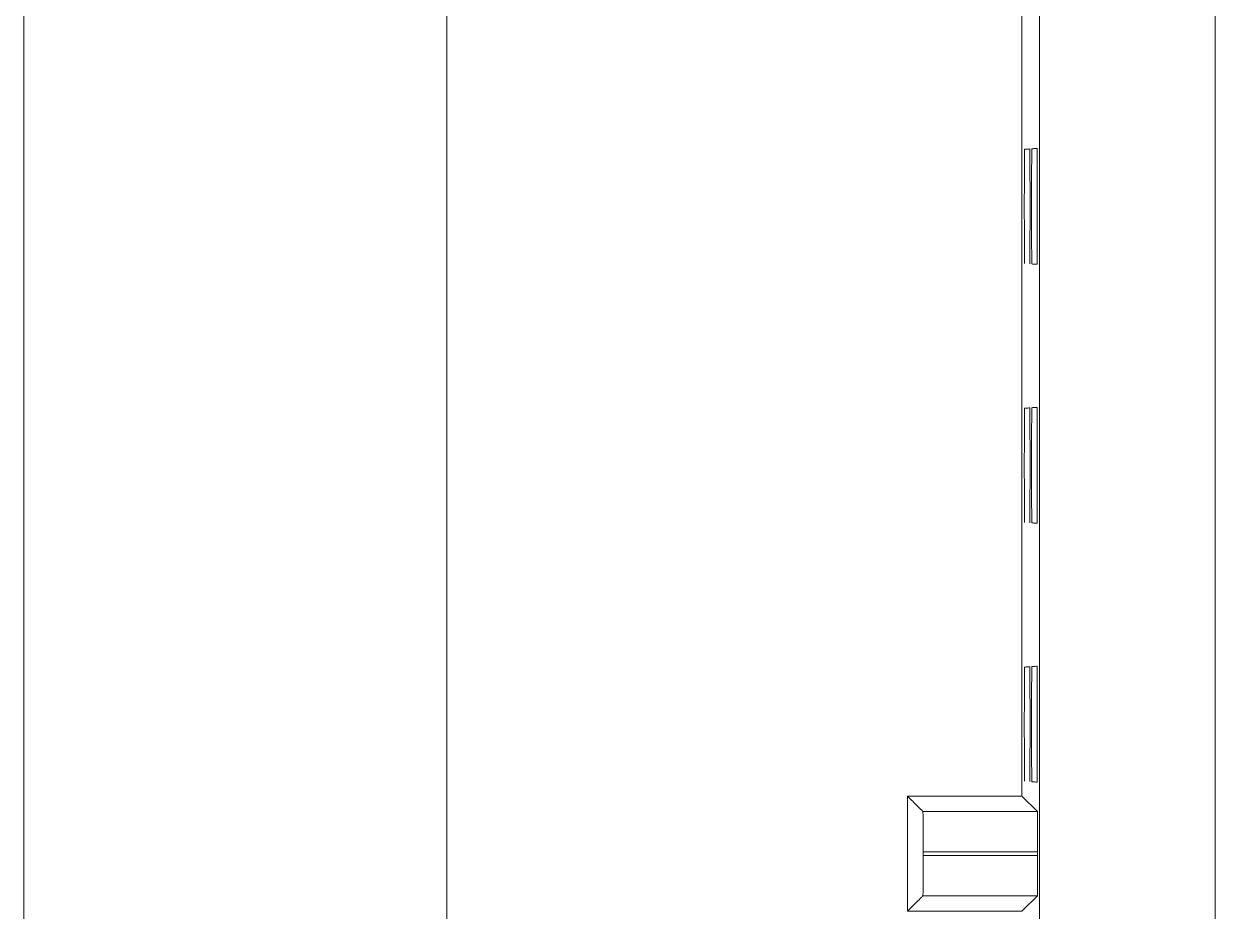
# Model space of a CAD drawing. Header units: millimetres. Extents: x -195 to 1349, y 148 to 750.
# Drawn here: x 852.5 to 873.2, y 352.49 to 367.91 of the extents above; entities that cross this region are included whole.
import ezdxf

# ---------------------------------------------------------------- set-up
doc = ezdxf.new("R2010")
doc.units = ezdxf.units.MM
doc.layers.add('100', color=7, linetype='CONTINUOUS', true_color=0xffffff)
doc.layers.add('4', color=7, linetype='CONTINUOUS', true_color=0xffffff)

msp = doc.modelspace()

# ---------------------------------------------------------------- linework, layer by layer
at = {"layer": '100', "color": 7, "linetype": 'Continuous', "lineweight": 18}
for p, q in [((859.852, 314.49), (859.852, 495.981)), ((852.502, 486.235), (852.502, 324.235))]:
    msp.add_line(p, q, dxfattribs=at)
at = {"layer": '4', "color": 7, "linetype": 'Continuous', "lineweight": 18}
for p, q in [((873.2, 317.039), (873.2, 493.431)), ((870.15, 317.689), (870.15, 492.781)), ((869.842, 354.485), (870.111, 354.216)), ((868.127, 353.454), (868.127, 353.516)), ((870.115, 353.454), (870.115, 353.516)), ((870.111, 352.754), (869.842, 352.485))]:
    msp.add_line(p, q, dxfattribs=at)
for points, knots in [([(869.842, 354.485), (869.842, 354.591), (869.842, 354.698), (869.842, 371.614), (869.842, 388.425), (869.842, 422.046), (869.842, 438.856), (869.842, 455.773), (869.842, 455.879), (869.842, 455.985)], [0, 0, 0, 0, 0.003136, 0.003136, 0.5, 0.5, 0.996864, 0.996864, 1, 1, 1, 1]), ([(869.979, 365.734), (869.967, 365.733), (869.955, 365.732), (869.934, 365.73), (869.925, 365.73), (869.907, 365.729), (869.898, 365.728), (869.89, 365.727)], [0, 0, 0, 0, 0.406541, 0.406541, 0.703271, 0.703271, 1, 1, 1, 1]), ([(869.979, 365.734), (869.979, 365.734), (869.979, 365.727), (869.98, 365.708), (869.98, 365.7), (869.98, 365.686), (869.98, 365.681), (869.981, 365.67), (869.981, 365.664), (869.981, 365.645), (869.981, 365.617), (869.981, 365.584), (869.982, 365.557), (869.982, 365.547), (869.982, 365.528), (869.982, 365.518), (869.982, 365.486), (869.982, 365.464), (869.983, 365.395), (869.983, 365.345), (869.983, 365.277), (869.983, 365.263), (869.983, 365.235), (869.983, 365.221), (869.983, 365.177), (869.983, 365.148), (869.984, 365.088), (869.984, 365.057), (869.984, 365.01), (869.984, 364.995), (869.984, 364.963), (869.984, 364.947), (869.984, 364.898), (869.984, 364.834), (869.984, 364.769), (869.984, 364.704), (869.984, 364.671), (869.984, 364.622), (869.984, 364.606), (869.984, 364.573), (869.984, 364.492), (869.984, 364.415), (869.984, 364.339), (869.983, 364.324), (869.983, 364.294), (869.983, 364.28), (869.983, 364.236), (869.983, 364.208), (869.983, 364.127), (869.983, 364.077), (869.982, 364.018), (869.982, 364.007), (869.982, 363.985), (869.982, 363.974), (869.982, 363.943), (869.982, 363.924), (869.981, 363.888), (869.981, 363.871), (869.981, 363.84), (869.981, 363.826), (869.981, 363.801), (869.98, 363.779), (869.98, 363.763), (869.98, 363.75), (869.979, 363.745), (869.979, 363.739), (869.979, 363.737), (869.979, 363.737)], [0, 0, 0, 0, 0.0625, 0.0625, 0.09375, 0.09375, 0.109375, 0.109375, 0.125, 0.125, 0.15625, 0.1875, 0.1875, 0.203125, 0.203125, 0.21875, 0.21875, 0.25, 0.25, 0.3125, 0.3125, 0.328125, 0.328125, 0.34375, 0.34375, 0.375, 0.375, 0.40625, 0.40625, 0.421875, 0.421875, 0.4375, 0.4375, 0.46875, 0.5, 0.5, 0.53125, 0.53125, 0.546875, 0.546875, 0.5625, 0.625, 0.625, 0.640625, 0.640625, 0.65625, 0.65625, 0.6875, 0.6875, 0.75, 0.75, 0.765625, 0.765625, 0.78125, 0.78125, 0.8125, 0.8125, 0.84375, 0.84375, 0.875, 0.875, 0.90625, 0.9375, 0.9375, 0.96875, 0.96875, 1, 1, 1, 1]), ([(870.015, 363.734), (870.015, 363.735), (870.015, 363.741), (870.014, 363.76), (870.014, 363.768), (870.014, 363.787), (870.013, 363.798), (870.013, 363.823), (870.013, 363.851), (870.013, 363.885), (870.012, 363.912), (870.012, 363.921), (870.012, 363.941), (870.012, 363.951), (870.012, 363.983), (870.012, 364.005), (870.011, 364.074), (870.011, 364.124), (870.011, 364.192), (870.011, 364.206), (870.011, 364.235), (870.011, 364.249), (870.011, 364.292), (870.011, 364.322), (870.01, 364.382), (870.01, 364.413), (870.01, 364.46), (870.01, 364.475), (870.01, 364.507), (870.01, 364.524), (870.01, 364.572), (870.01, 364.637), (870.01, 364.702), (870.01, 364.767), (870.01, 364.8), (870.01, 364.849), (870.01, 364.865), (870.01, 364.898), (870.01, 364.979), (870.01, 365.057), (870.01, 365.132), (870.011, 365.147), (870.011, 365.177), (870.011, 365.192), (870.011, 365.236), (870.011, 365.264), (870.011, 365.345), (870.011, 365.396), (870.012, 365.454), (870.012, 365.465), (870.012, 365.487), (870.012, 365.498), (870.012, 365.529), (870.012, 365.549), (870.013, 365.585), (870.013, 365.602), (870.013, 365.633), (870.013, 365.647), (870.013, 365.672), (870.014, 365.694), (870.014, 365.71), (870.014, 365.723), (870.015, 365.728), (870.015, 365.735), (870.015, 365.736), (870.015, 365.736)], [0, 0, 0, 0, 0.0625, 0.0625, 0.09375, 0.09375, 0.125, 0.125, 0.15625, 0.1875, 0.1875, 0.203125, 0.203125, 0.21875, 0.21875, 0.25, 0.25, 0.3125, 0.3125, 0.328125, 0.328125, 0.34375, 0.34375, 0.375, 0.375, 0.40625, 0.40625, 0.421875, 0.421875, 0.4375, 0.4375, 0.46875, 0.5, 0.5, 0.53125, 0.53125, 0.546875, 0.546875, 0.5625, 0.625, 0.625, 0.640625, 0.640625, 0.65625, 0.65625, 0.6875, 0.6875, 0.75, 0.75, 0.765625, 0.765625, 0.78125, 0.78125, 0.8125, 0.8125, 0.84375, 0.84375, 0.875, 0.875, 0.90625, 0.9375, 0.9375, 0.96875, 0.96875, 1, 1, 1, 1]), ([(870.104, 365.742), (870.091, 365.741), (870.078, 365.741), (870.055, 365.739), (870.046, 365.738), (870.03, 365.737), (870.023, 365.737), (870.015, 365.736)], [0, 0, 0, 0, 0.448296, 0.448296, 0.75351, 0.75351, 1, 1, 1, 1]), ([(870.104, 365.742), (870.105, 365.742), (870.105, 365.736), (870.106, 365.717), (870.106, 365.709), (870.106, 365.695), (870.106, 365.689), (870.106, 365.678), (870.106, 365.672), (870.107, 365.653), (870.107, 365.625), (870.107, 365.591), (870.107, 365.564), (870.108, 365.555), (870.108, 365.535), (870.108, 365.525), (870.108, 365.493), (870.108, 365.471), (870.108, 365.401), (870.109, 365.351), (870.109, 365.282), (870.109, 365.268), (870.109, 365.239), (870.109, 365.225), (870.109, 365.181), (870.109, 365.152), (870.109, 365.091), (870.109, 365.06), (870.11, 365.013), (870.11, 364.997), (870.11, 364.965), (870.11, 364.949), (870.11, 364.9), (870.11, 364.835), (870.11, 364.769), (870.11, 364.703), (870.11, 364.67), (870.11, 364.621), (870.11, 364.604), (870.11, 364.572), (870.11, 364.49), (870.109, 364.412), (870.109, 364.336), (870.109, 364.32), (870.109, 364.29), (870.109, 364.276), (870.109, 364.232), (870.109, 364.204), (870.109, 364.122), (870.108, 364.071), (870.108, 364.012), (870.108, 364), (870.108, 363.978), (870.108, 363.968), (870.108, 363.936), (870.108, 363.917), (870.107, 363.88), (870.107, 363.863), (870.107, 363.832), (870.107, 363.818), (870.106, 363.792), (870.106, 363.77), (870.106, 363.754), (870.105, 363.741), (870.105, 363.736), (870.105, 363.73), (870.105, 363.728), (870.104, 363.728)], [0, 0, 0, 0, 0.0625, 0.0625, 0.09375, 0.09375, 0.109375, 0.109375, 0.125, 0.125, 0.15625, 0.1875, 0.1875, 0.203125, 0.203125, 0.21875, 0.21875, 0.25, 0.25, 0.3125, 0.3125, 0.328125, 0.328125, 0.34375, 0.34375, 0.375, 0.375, 0.40625, 0.40625, 0.421875, 0.421875, 0.4375, 0.4375, 0.46875, 0.5, 0.5, 0.53125, 0.53125, 0.546875, 0.546875, 0.5625, 0.625, 0.625, 0.640625, 0.640625, 0.65625, 0.65625, 0.6875, 0.6875, 0.75, 0.75, 0.765625, 0.765625, 0.78125, 0.78125, 0.8125, 0.8125, 0.84375, 0.84375, 0.875, 0.875, 0.90625, 0.9375, 0.9375, 0.96875, 0.96875, 1, 1, 1, 1]), ([(869.89, 363.743), (869.889, 363.743), (869.889, 363.75), (869.888, 363.769), (869.888, 363.776), (869.888, 363.795), (869.888, 363.806), (869.887, 363.831), (869.887, 363.859), (869.887, 363.892), (869.887, 363.919), (869.887, 363.929), (869.886, 363.948), (869.886, 363.958), (869.886, 363.989), (869.886, 364.011), (869.886, 364.08), (869.885, 364.13), (869.885, 364.197), (869.885, 364.211), (869.885, 364.239), (869.885, 364.253), (869.885, 364.296), (869.885, 364.325), (869.885, 364.385), (869.885, 364.416), (869.885, 364.462), (869.885, 364.478), (869.885, 364.509), (869.884, 364.525), (869.884, 364.573), (869.884, 364.638), (869.884, 364.702), (869.884, 364.767), (869.884, 364.799), (869.884, 364.848), (869.884, 364.864), (869.884, 364.897), (869.885, 364.977), (869.885, 365.054), (869.885, 365.129), (869.885, 365.144), (869.885, 365.173), (869.885, 365.188), (869.885, 365.231), (869.885, 365.259), (869.885, 365.34), (869.886, 365.39), (869.886, 365.448), (869.886, 365.459), (869.886, 365.481), (869.886, 365.491), (869.886, 365.522), (869.887, 365.542), (869.887, 365.578), (869.887, 365.594), (869.887, 365.625), (869.887, 365.639), (869.888, 365.664), (869.888, 365.686), (869.888, 365.702), (869.889, 365.714), (869.889, 365.719), (869.889, 365.726), (869.889, 365.727), (869.89, 365.727)], [0, 0, 0, 0, 0.0625, 0.0625, 0.09375, 0.09375, 0.125, 0.125, 0.15625, 0.1875, 0.1875, 0.203125, 0.203125, 0.21875, 0.21875, 0.25, 0.25, 0.3125, 0.3125, 0.328125, 0.328125, 0.34375, 0.34375, 0.375, 0.375, 0.40625, 0.40625, 0.421875, 0.421875, 0.4375, 0.4375, 0.46875, 0.5, 0.5, 0.53125, 0.53125, 0.546875, 0.546875, 0.5625, 0.625, 0.625, 0.640625, 0.640625, 0.65625, 0.65625, 0.6875, 0.6875, 0.75, 0.75, 0.765625, 0.765625, 0.78125, 0.78125, 0.8125, 0.8125, 0.84375, 0.84375, 0.875, 0.875, 0.90625, 0.9375, 0.9375, 0.96875, 0.96875, 1, 1, 1, 1]), ([(870.104, 363.728), (870.091, 363.729), (870.078, 363.73), (870.055, 363.732), (870.046, 363.732), (870.03, 363.733), (870.023, 363.734), (870.015, 363.734)], [0, 0, 0, 0, 0.448295, 0.448295, 0.75351, 0.75351, 1, 1, 1, 1]), ([(869.89, 359.243), (869.889, 359.243), (869.889, 359.25), (869.888, 359.269), (869.888, 359.276), (869.888, 359.295), (869.888, 359.306), (869.887, 359.331), (869.887, 359.359), (869.887, 359.392), (869.887, 359.419), (869.887, 359.429), (869.886, 359.448), (869.886, 359.458), (869.886, 359.489), (869.886, 359.511), (869.886, 359.58), (869.885, 359.63), (869.885, 359.697), (869.885, 359.711), (869.885, 359.739), (869.885, 359.753), (869.885, 359.796), (869.885, 359.825), (869.885, 359.885), (869.885, 359.916), (869.885, 359.962), (869.885, 359.978), (869.885, 360.009), (869.884, 360.025), (869.884, 360.073), (869.884, 360.138), (869.884, 360.202), (869.884, 360.267), (869.884, 360.299), (869.884, 360.348), (869.884, 360.364), (869.884, 360.397), (869.885, 360.477), (869.885, 360.554), (869.885, 360.629), (869.885, 360.644), (869.885, 360.673), (869.885, 360.688), (869.885, 360.731), (869.885, 360.759), (869.885, 360.84), (869.886, 360.89), (869.886, 360.948), (869.886, 360.959), (869.886, 360.981), (869.886, 360.991), (869.886, 361.022), (869.887, 361.042), (869.887, 361.078), (869.887, 361.094), (869.887, 361.125), (869.887, 361.139), (869.888, 361.164), (869.888, 361.186), (869.888, 361.202), (869.889, 361.214), (869.889, 361.219), (869.889, 361.226), (869.889, 361.227), (869.89, 361.227)], [0, 0, 0, 0, 0.0625, 0.0625, 0.09375, 0.09375, 0.125, 0.125, 0.15625, 0.1875, 0.1875, 0.203125, 0.203125, 0.21875, 0.21875, 0.25, 0.25, 0.3125, 0.3125, 0.328125, 0.328125, 0.34375, 0.34375, 0.375, 0.375, 0.40625, 0.40625, 0.421875, 0.421875, 0.4375, 0.4375, 0.46875, 0.5, 0.5, 0.53125, 0.53125, 0.546875, 0.546875, 0.5625, 0.625, 0.625, 0.640625, 0.640625, 0.65625, 0.65625, 0.6875, 0.6875, 0.75, 0.75, 0.765625, 0.765625, 0.78125, 0.78125, 0.8125, 0.8125, 0.84375, 0.84375, 0.875, 0.875, 0.90625, 0.9375, 0.9375, 0.96875, 0.96875, 1, 1, 1, 1]), ([(869.979, 361.234), (869.967, 361.233), (869.955, 361.232), (869.934, 361.23), (869.925, 361.23), (869.907, 361.229), (869.898, 361.228), (869.89, 361.227)], [0, 0, 0, 0, 0.406541, 0.406541, 0.703271, 0.703271, 1, 1, 1, 1]), ([(869.979, 361.234), (869.979, 361.234), (869.979, 361.227), (869.98, 361.208), (869.98, 361.2), (869.98, 361.186), (869.98, 361.181), (869.981, 361.17), (869.981, 361.164), (869.981, 361.145), (869.981, 361.117), (869.981, 361.084), (869.982, 361.057), (869.982, 361.047), (869.982, 361.028), (869.982, 361.018), (869.982, 360.986), (869.982, 360.964), (869.983, 360.895), (869.983, 360.845), (869.983, 360.777), (869.983, 360.763), (869.983, 360.735), (869.983, 360.721), (869.983, 360.677), (869.983, 360.648), (869.984, 360.588), (869.984, 360.557), (869.984, 360.51), (869.984, 360.495), (869.984, 360.463), (869.984, 360.447), (869.984, 360.398), (869.984, 360.334), (869.984, 360.269), (869.984, 360.204), (869.984, 360.171), (869.984, 360.122), (869.984, 360.106), (869.984, 360.073), (869.984, 359.992), (869.984, 359.915), (869.984, 359.839), (869.983, 359.824), (869.983, 359.794), (869.983, 359.78), (869.983, 359.736), (869.983, 359.708), (869.983, 359.627), (869.983, 359.577), (869.982, 359.518), (869.982, 359.507), (869.982, 359.485), (869.982, 359.474), (869.982, 359.443), (869.982, 359.424), (869.981, 359.388), (869.981, 359.371), (869.981, 359.34), (869.981, 359.326), (869.981, 359.301), (869.98, 359.279), (869.98, 359.263), (869.98, 359.25), (869.979, 359.245), (869.979, 359.239), (869.979, 359.237), (869.979, 359.237)], [0, 0, 0, 0, 0.0625, 0.0625, 0.09375, 0.09375, 0.109375, 0.109375, 0.125, 0.125, 0.15625, 0.1875, 0.1875, 0.203125, 0.203125, 0.21875, 0.21875, 0.25, 0.25, 0.3125, 0.3125, 0.328125, 0.328125, 0.34375, 0.34375, 0.375, 0.375, 0.40625, 0.40625, 0.421875, 0.421875, 0.4375, 0.4375, 0.46875, 0.5, 0.5, 0.53125, 0.53125, 0.546875, 0.546875, 0.5625, 0.625, 0.625, 0.640625, 0.640625, 0.65625, 0.65625, 0.6875, 0.6875, 0.75, 0.75, 0.765625, 0.765625, 0.78125, 0.78125, 0.8125, 0.8125, 0.84375, 0.84375, 0.875, 0.875, 0.90625, 0.9375, 0.9375, 0.96875, 0.96875, 1, 1, 1, 1]), ([(870.015, 359.234), (870.015, 359.235), (870.015, 359.241), (870.014, 359.26), (870.014, 359.268), (870.014, 359.287), (870.013, 359.298), (870.013, 359.323), (870.013, 359.351), (870.013, 359.385), (870.012, 359.412), (870.012, 359.421), (870.012, 359.441), (870.012, 359.451), (870.012, 359.483), (870.012, 359.505), (870.011, 359.574), (870.011, 359.624), (870.011, 359.692), (870.011, 359.706), (870.011, 359.735), (870.011, 359.749), (870.011, 359.792), (870.011, 359.822), (870.01, 359.882), (870.01, 359.913), (870.01, 359.96), (870.01, 359.975), (870.01, 360.007), (870.01, 360.024), (870.01, 360.072), (870.01, 360.137), (870.01, 360.202), (870.01, 360.267), (870.01, 360.3), (870.01, 360.349), (870.01, 360.365), (870.01, 360.398), (870.01, 360.479), (870.01, 360.557), (870.01, 360.632), (870.011, 360.647), (870.011, 360.677), (870.011, 360.692), (870.011, 360.736), (870.011, 360.764), (870.011, 360.845), (870.011, 360.896), (870.012, 360.954), (870.012, 360.965), (870.012, 360.987), (870.012, 360.998), (870.012, 361.029), (870.012, 361.049), (870.013, 361.085), (870.013, 361.102), (870.013, 361.133), (870.013, 361.147), (870.013, 361.172), (870.014, 361.194), (870.014, 361.21), (870.014, 361.223), (870.015, 361.228), (870.015, 361.235), (870.015, 361.236), (870.015, 361.236)], [0, 0, 0, 0, 0.0625, 0.0625, 0.09375, 0.09375, 0.125, 0.125, 0.15625, 0.1875, 0.1875, 0.203125, 0.203125, 0.21875, 0.21875, 0.25, 0.25, 0.3125, 0.3125, 0.328125, 0.328125, 0.34375, 0.34375, 0.375, 0.375, 0.40625, 0.40625, 0.421875, 0.421875, 0.4375, 0.4375, 0.46875, 0.5, 0.5, 0.53125, 0.53125, 0.546875, 0.546875, 0.5625, 0.625, 0.625, 0.640625, 0.640625, 0.65625, 0.65625, 0.6875, 0.6875, 0.75, 0.75, 0.765625, 0.765625, 0.78125, 0.78125, 0.8125, 0.8125, 0.84375, 0.84375, 0.875, 0.875, 0.90625, 0.9375, 0.9375, 0.96875, 0.96875, 1, 1, 1, 1]), ([(870.104, 361.242), (870.091, 361.241), (870.078, 361.241), (870.055, 361.239), (870.046, 361.238), (870.03, 361.237), (870.023, 361.237), (870.015, 361.236)], [0, 0, 0, 0, 0.448296, 0.448296, 0.75351, 0.75351, 1, 1, 1, 1]), ([(870.104, 361.242), (870.105, 361.242), (870.105, 361.236), (870.106, 361.217), (870.106, 361.209), (870.106, 361.195), (870.106, 361.189), (870.106, 361.178), (870.106, 361.172), (870.107, 361.153), (870.107, 361.125), (870.107, 361.091), (870.107, 361.064), (870.108, 361.055), (870.108, 361.035), (870.108, 361.025), (870.108, 360.993), (870.108, 360.971), (870.108, 360.901), (870.109, 360.851), (870.109, 360.782), (870.109, 360.768), (870.109, 360.739), (870.109, 360.725), (870.109, 360.681), (870.109, 360.652), (870.109, 360.591), (870.109, 360.56), (870.11, 360.513), (870.11, 360.497), (870.11, 360.465), (870.11, 360.449), (870.11, 360.4), (870.11, 360.335), (870.11, 360.269), (870.11, 360.203), (870.11, 360.17), (870.11, 360.121), (870.11, 360.104), (870.11, 360.072), (870.11, 359.99), (870.109, 359.912), (870.109, 359.836), (870.109, 359.82), (870.109, 359.79), (870.109, 359.776), (870.109, 359.732), (870.109, 359.704), (870.109, 359.622), (870.108, 359.571), (870.108, 359.512), (870.108, 359.5), (870.108, 359.478), (870.108, 359.468), (870.108, 359.436), (870.108, 359.417), (870.107, 359.38), (870.107, 359.363), (870.107, 359.332), (870.107, 359.318), (870.106, 359.292), (870.106, 359.27), (870.106, 359.254), (870.105, 359.241), (870.105, 359.236), (870.105, 359.23), (870.105, 359.228), (870.104, 359.228)], [0, 0, 0, 0, 0.0625, 0.0625, 0.09375, 0.09375, 0.109375, 0.109375, 0.125, 0.125, 0.15625, 0.1875, 0.1875, 0.203125, 0.203125, 0.21875, 0.21875, 0.25, 0.25, 0.3125, 0.3125, 0.328125, 0.328125, 0.34375, 0.34375, 0.375, 0.375, 0.40625, 0.40625, 0.421875, 0.421875, 0.4375, 0.4375, 0.46875, 0.5, 0.5, 0.53125, 0.53125, 0.546875, 0.546875, 0.5625, 0.625, 0.625, 0.640625, 0.640625, 0.65625, 0.65625, 0.6875, 0.6875, 0.75, 0.75, 0.765625, 0.765625, 0.78125, 0.78125, 0.8125, 0.8125, 0.84375, 0.84375, 0.875, 0.875, 0.90625, 0.9375, 0.9375, 0.96875, 0.96875, 1, 1, 1, 1]), ([(870.104, 359.228), (870.091, 359.229), (870.078, 359.23), (870.055, 359.232), (870.046, 359.232), (870.03, 359.233), (870.023, 359.234), (870.015, 359.234)], [0, 0, 0, 0, 0.448295, 0.448295, 0.75351, 0.75351, 1, 1, 1, 1]), ([(869.89, 354.743), (869.889, 354.743), (869.889, 354.75), (869.888, 354.769), (869.888, 354.776), (869.888, 354.795), (869.888, 354.806), (869.887, 354.831), (869.887, 354.859), (869.887, 354.892), (869.887, 354.919), (869.887, 354.929), (869.886, 354.948), (869.886, 354.958), (869.886, 354.989), (869.886, 355.011), (869.886, 355.08), (869.885, 355.13), (869.885, 355.197), (869.885, 355.211), (869.885, 355.239), (869.885, 355.253), (869.885, 355.296), (869.885, 355.325), (869.885, 355.385), (869.885, 355.416), (869.885, 355.462), (869.885, 355.478), (869.885, 355.509), (869.884, 355.525), (869.884, 355.573), (869.884, 355.638), (869.884, 355.702), (869.884, 355.767), (869.884, 355.799), (869.884, 355.848), (869.884, 355.864), (869.884, 355.897), (869.885, 355.977), (869.885, 356.054), (869.885, 356.129), (869.885, 356.144), (869.885, 356.173), (869.885, 356.188), (869.885, 356.231), (869.885, 356.259), (869.885, 356.34), (869.886, 356.39), (869.886, 356.448), (869.886, 356.459), (869.886, 356.481), (869.886, 356.491), (869.886, 356.522), (869.887, 356.542), (869.887, 356.578), (869.887, 356.594), (869.887, 356.625), (869.887, 356.639), (869.888, 356.664), (869.888, 356.686), (869.888, 356.702), (869.889, 356.714), (869.889, 356.719), (869.889, 356.726), (869.889, 356.727), (869.89, 356.727)], [0, 0, 0, 0, 0.0625, 0.0625, 0.09375, 0.09375, 0.125, 0.125, 0.15625, 0.1875, 0.1875, 0.203125, 0.203125, 0.21875, 0.21875, 0.25, 0.25, 0.3125, 0.3125, 0.328125, 0.328125, 0.34375, 0.34375, 0.375, 0.375, 0.40625, 0.40625, 0.421875, 0.421875, 0.4375, 0.4375, 0.46875, 0.5, 0.5, 0.53125, 0.53125, 0.546875, 0.546875, 0.5625, 0.625, 0.625, 0.640625, 0.640625, 0.65625, 0.65625, 0.6875, 0.6875, 0.75, 0.75, 0.765625, 0.765625, 0.78125, 0.78125, 0.8125, 0.8125, 0.84375, 0.84375, 0.875, 0.875, 0.90625, 0.9375, 0.9375, 0.96875, 0.96875, 1, 1, 1, 1]), ([(869.979, 356.734), (869.967, 356.733), (869.955, 356.732), (869.934, 356.73), (869.925, 356.73), (869.907, 356.729), (869.898, 356.728), (869.89, 356.727)], [0, 0, 0, 0, 0.406541, 0.406541, 0.703271, 0.703271, 1, 1, 1, 1]), ([(869.979, 356.734), (869.979, 356.734), (869.979, 356.727), (869.98, 356.708), (869.98, 356.7), (869.98, 356.686), (869.98, 356.681), (869.981, 356.67), (869.981, 356.664), (869.981, 356.645), (869.981, 356.617), (869.981, 356.584), (869.982, 356.557), (869.982, 356.547), (869.982, 356.528), (869.982, 356.518), (869.982, 356.486), (869.982, 356.464), (869.983, 356.395), (869.983, 356.345), (869.983, 356.277), (869.983, 356.263), (869.983, 356.235), (869.983, 356.221), (869.983, 356.177), (869.983, 356.148), (869.984, 356.088), (869.984, 356.057), (869.984, 356.01), (869.984, 355.995), (869.984, 355.963), (869.984, 355.947), (869.984, 355.898), (869.984, 355.834), (869.984, 355.769), (869.984, 355.704), (869.984, 355.671), (869.984, 355.622), (869.984, 355.606), (869.984, 355.573), (869.984, 355.492), (869.984, 355.415), (869.984, 355.339), (869.983, 355.324), (869.983, 355.294), (869.983, 355.28), (869.983, 355.236), (869.983, 355.208), (869.983, 355.127), (869.983, 355.077), (869.982, 355.018), (869.982, 355.007), (869.982, 354.985), (869.982, 354.974), (869.982, 354.943), (869.982, 354.924), (869.981, 354.888), (869.981, 354.871), (869.981, 354.84), (869.981, 354.826), (869.981, 354.801), (869.98, 354.779), (869.98, 354.763), (869.98, 354.75), (869.979, 354.745), (869.979, 354.739), (869.979, 354.737), (869.979, 354.737)], [0, 0, 0, 0, 0.0625, 0.0625, 0.09375, 0.09375, 0.109375, 0.109375, 0.125, 0.125, 0.15625, 0.1875, 0.1875, 0.203125, 0.203125, 0.21875, 0.21875, 0.25, 0.25, 0.3125, 0.3125, 0.328125, 0.328125, 0.34375, 0.34375, 0.375, 0.375, 0.40625, 0.40625, 0.421875, 0.421875, 0.4375, 0.4375, 0.46875, 0.5, 0.5, 0.53125, 0.53125, 0.546875, 0.546875, 0.5625, 0.625, 0.625, 0.640625, 0.640625, 0.65625, 0.65625, 0.6875, 0.6875, 0.75, 0.75, 0.765625, 0.765625, 0.78125, 0.78125, 0.8125, 0.8125, 0.84375, 0.84375, 0.875, 0.875, 0.90625, 0.9375, 0.9375, 0.96875, 0.96875, 1, 1, 1, 1]), ([(870.015, 354.734), (870.015, 354.735), (870.015, 354.741), (870.014, 354.76), (870.014, 354.768), (870.014, 354.787), (870.013, 354.798), (870.013, 354.823), (870.013, 354.851), (870.013, 354.885), (870.012, 354.912), (870.012, 354.921), (870.012, 354.941), (870.012, 354.951), (870.012, 354.983), (870.012, 355.005), (870.011, 355.074), (870.011, 355.124), (870.011, 355.192), (870.011, 355.206), (870.011, 355.235), (870.011, 355.249), (870.011, 355.292), (870.011, 355.322), (870.01, 355.382), (870.01, 355.413), (870.01, 355.46), (870.01, 355.475), (870.01, 355.507), (870.01, 355.524), (870.01, 355.572), (870.01, 355.637), (870.01, 355.702), (870.01, 355.767), (870.01, 355.8), (870.01, 355.849), (870.01, 355.865), (870.01, 355.898), (870.01, 355.979), (870.01, 356.057), (870.01, 356.132), (870.011, 356.147), (870.011, 356.177), (870.011, 356.192), (870.011, 356.236), (870.011, 356.264), (870.011, 356.345), (870.011, 356.396), (870.012, 356.454), (870.012, 356.465), (870.012, 356.487), (870.012, 356.498), (870.012, 356.529), (870.012, 356.549), (870.013, 356.585), (870.013, 356.602), (870.013, 356.633), (870.013, 356.647), (870.013, 356.672), (870.014, 356.694), (870.014, 356.71), (870.014, 356.723), (870.015, 356.728), (870.015, 356.735), (870.015, 356.736), (870.015, 356.736)], [0, 0, 0, 0, 0.0625, 0.0625, 0.09375, 0.09375, 0.125, 0.125, 0.15625, 0.1875, 0.1875, 0.203125, 0.203125, 0.21875, 0.21875, 0.25, 0.25, 0.3125, 0.3125, 0.328125, 0.328125, 0.34375, 0.34375, 0.375, 0.375, 0.40625, 0.40625, 0.421875, 0.421875, 0.4375, 0.4375, 0.46875, 0.5, 0.5, 0.53125, 0.53125, 0.546875, 0.546875, 0.5625, 0.625, 0.625, 0.640625, 0.640625, 0.65625, 0.65625, 0.6875, 0.6875, 0.75, 0.75, 0.765625, 0.765625, 0.78125, 0.78125, 0.8125, 0.8125, 0.84375, 0.84375, 0.875, 0.875, 0.90625, 0.9375, 0.9375, 0.96875, 0.96875, 1, 1, 1, 1]), ([(870.104, 356.742), (870.091, 356.741), (870.078, 356.741), (870.055, 356.739), (870.046, 356.738), (870.03, 356.737), (870.023, 356.737), (870.015, 356.736)], [0, 0, 0, 0, 0.448296, 0.448296, 0.75351, 0.75351, 1, 1, 1, 1]), ([(870.104, 356.742), (870.105, 356.742), (870.105, 356.736), (870.106, 356.717), (870.106, 356.709), (870.106, 356.695), (870.106, 356.689), (870.106, 356.678), (870.106, 356.672), (870.107, 356.653), (870.107, 356.625), (870.107, 356.591), (870.107, 356.564), (870.108, 356.555), (870.108, 356.535), (870.108, 356.525), (870.108, 356.493), (870.108, 356.471), (870.108, 356.401), (870.109, 356.351), (870.109, 356.282), (870.109, 356.268), (870.109, 356.239), (870.109, 356.225), (870.109, 356.181), (870.109, 356.152), (870.109, 356.091), (870.109, 356.06), (870.11, 356.013), (870.11, 355.997), (870.11, 355.965), (870.11, 355.949), (870.11, 355.9), (870.11, 355.835), (870.11, 355.769), (870.11, 355.703), (870.11, 355.67), (870.11, 355.621), (870.11, 355.604), (870.11, 355.572), (870.11, 355.49), (870.109, 355.412), (870.109, 355.336), (870.109, 355.32), (870.109, 355.29), (870.109, 355.276), (870.109, 355.232), (870.109, 355.204), (870.109, 355.122), (870.108, 355.071), (870.108, 355.012), (870.108, 355), (870.108, 354.978), (870.108, 354.968), (870.108, 354.936), (870.108, 354.917), (870.107, 354.88), (870.107, 354.863), (870.107, 354.832), (870.107, 354.818), (870.106, 354.792), (870.106, 354.77), (870.106, 354.754), (870.105, 354.741), (870.105, 354.736), (870.105, 354.73), (870.105, 354.728), (870.104, 354.728)], [0, 0, 0, 0, 0.0625, 0.0625, 0.09375, 0.09375, 0.109375, 0.109375, 0.125, 0.125, 0.15625, 0.1875, 0.1875, 0.203125, 0.203125, 0.21875, 0.21875, 0.25, 0.25, 0.3125, 0.3125, 0.328125, 0.328125, 0.34375, 0.34375, 0.375, 0.375, 0.40625, 0.40625, 0.421875, 0.421875, 0.4375, 0.4375, 0.46875, 0.5, 0.5, 0.53125, 0.53125, 0.546875, 0.546875, 0.5625, 0.625, 0.625, 0.640625, 0.640625, 0.65625, 0.65625, 0.6875, 0.6875, 0.75, 0.75, 0.765625, 0.765625, 0.78125, 0.78125, 0.8125, 0.8125, 0.84375, 0.84375, 0.875, 0.875, 0.90625, 0.9375, 0.9375, 0.96875, 0.96875, 1, 1, 1, 1]), ([(870.104, 354.728), (870.091, 354.729), (870.078, 354.73), (870.055, 354.732), (870.046, 354.732), (870.03, 354.733), (870.023, 354.734), (870.015, 354.734)], [0, 0, 0, 0, 0.448295, 0.448295, 0.75351, 0.75351, 1, 1, 1, 1]), ([(867.854, 354.485), (867.867, 354.473), (867.879, 354.461), (867.939, 354.401), (867.987, 354.353), (868.065, 354.275), (868.094, 354.246), (868.123, 354.216)], [0, 0, 0, 0, 0.134571, 0.134571, 0.672856, 0.672856, 1, 1, 1, 1]), ([(868.127, 353.516), (868.127, 353.563), (868.127, 353.608), (868.127, 353.675), (868.127, 353.697), (868.127, 353.741), (868.127, 353.762), (868.127, 353.826), (868.126, 353.866), (868.126, 353.913), (868.126, 353.923), (868.126, 353.941), (868.126, 353.95), (868.126, 353.977), (868.126, 353.994), (868.126, 354.042), (868.126, 354.071), (868.125, 354.103), (868.125, 354.109), (868.125, 354.121), (868.125, 354.138), (868.125, 354.163), (868.124, 354.178), (868.124, 354.189), (868.124, 354.192), (868.124, 354.197), (868.124, 354.2), (868.124, 354.211), (868.124, 354.216), (868.123, 354.216)], [0, 0, 0, 0, 0.125, 0.125, 0.1875, 0.1875, 0.25, 0.25, 0.375, 0.375, 0.40625, 0.40625, 0.4375, 0.4375, 0.5, 0.5, 0.625, 0.625, 0.65625, 0.65625, 0.6875, 0.75, 0.8125, 0.8125, 0.84375, 0.84375, 0.875, 0.875, 1, 1, 1, 1]), ([(870.111, 354.216), (870.112, 354.216), (870.112, 354.211), (870.112, 354.198), (870.112, 354.192), (870.112, 354.179), (870.113, 354.171), (870.113, 354.144), (870.113, 354.123), (870.113, 354.091), (870.113, 354.085), (870.114, 354.071), (870.114, 354.064), (870.114, 354.042), (870.114, 354.026), (870.114, 353.978), (870.114, 353.943), (870.114, 353.895), (870.114, 353.886), (870.114, 353.866), (870.115, 353.836), (870.115, 353.784), (870.115, 353.742), (870.115, 353.709), (870.115, 353.698), (870.115, 353.676), (870.115, 353.664), (870.115, 353.608), (870.115, 353.563), (870.115, 353.516)], [0, 0, 0, 0, 0.125, 0.125, 0.1875, 0.1875, 0.25, 0.25, 0.375, 0.375, 0.40625, 0.40625, 0.4375, 0.4375, 0.5, 0.5, 0.625, 0.625, 0.65625, 0.65625, 0.6875, 0.75, 0.8125, 0.8125, 0.84375, 0.84375, 0.875, 0.875, 1, 1, 1, 1]), ([(868.123, 352.754), (868.124, 352.754), (868.124, 352.759), (868.124, 352.773), (868.124, 352.778), (868.124, 352.792), (868.125, 352.8), (868.125, 352.826), (868.125, 352.848), (868.125, 352.879), (868.125, 352.886), (868.126, 352.9), (868.126, 352.907), (868.126, 352.929), (868.126, 352.944), (868.126, 352.993), (868.126, 353.028), (868.126, 353.075), (868.126, 353.085), (868.126, 353.105), (868.127, 353.135), (868.127, 353.186), (868.127, 353.229), (868.127, 353.262), (868.127, 353.273), (868.127, 353.295), (868.127, 353.306), (868.127, 353.363), (868.127, 353.408), (868.127, 353.454)], [0, 0, 0, 0, 0.125, 0.125, 0.1875, 0.1875, 0.25, 0.25, 0.375, 0.375, 0.40625, 0.40625, 0.4375, 0.4375, 0.5, 0.5, 0.625, 0.625, 0.65625, 0.65625, 0.6875, 0.75, 0.8125, 0.8125, 0.84375, 0.84375, 0.875, 0.875, 1, 1, 1, 1]), ([(870.115, 353.454), (870.115, 353.408), (870.115, 353.363), (870.115, 353.296), (870.115, 353.274), (870.115, 353.23), (870.115, 353.208), (870.115, 353.145), (870.114, 353.105), (870.114, 353.057), (870.114, 353.048), (870.114, 353.03), (870.114, 353.02), (870.114, 352.994), (870.114, 352.977), (870.114, 352.928), (870.114, 352.899), (870.113, 352.867), (870.113, 352.861), (870.113, 352.849), (870.113, 352.832), (870.113, 352.808), (870.112, 352.792), (870.112, 352.782), (870.112, 352.779), (870.112, 352.773), (870.112, 352.771), (870.112, 352.759), (870.112, 352.754), (870.111, 352.754)], [0, 0, 0, 0, 0.125, 0.125, 0.1875, 0.1875, 0.25, 0.25, 0.375, 0.375, 0.40625, 0.40625, 0.4375, 0.4375, 0.5, 0.5, 0.625, 0.625, 0.65625, 0.65625, 0.6875, 0.75, 0.8125, 0.8125, 0.84375, 0.84375, 0.875, 0.875, 1, 1, 1, 1]), ([(868.123, 352.754), (868.112, 352.743), (868.102, 352.732), (868.043, 352.673), (867.994, 352.625), (867.916, 352.546), (867.885, 352.516), (867.854, 352.485)], [0, 0, 0, 0, 0.12101, 0.12101, 0.659295, 0.659295, 1, 1, 1, 1])]:
    msp.add_open_spline(points, degree=3, knots=knots, dxfattribs=at)
for points in [[(869.842, 354.485), (869.18, 354.485), (868.517, 354.485), (867.854, 354.485)], [(867.854, 352.485), (867.854, 353.152), (867.854, 353.819), (867.854, 354.485)], [(867.854, 352.485), (868.517, 352.485), (869.18, 352.485), (869.842, 352.485)]]:
    msp.add_open_spline(points, degree=3, dxfattribs=at)
at = {"layer": '4', "color": 7, "linetype": 'Continuous', "lineweight": 13}
for points in [[(868.123, 354.216), (868.786, 354.216), (869.449, 354.216), (870.111, 354.216)], [(870.111, 352.754), (869.449, 352.754), (868.786, 352.754), (868.123, 352.754)]]:
    msp.add_open_spline(points, degree=3, dxfattribs=at)
for points, knots in [([(870.115, 353.516), (870.028, 353.516), (869.941, 353.516), (869.279, 353.516), (868.703, 353.516), (868.127, 353.516)], [0, 0, 0, 0, 0.131024, 0.131024, 1, 1, 1, 1]), ([(868.127, 353.454), (868.594, 353.454), (869.06, 353.454), (869.723, 353.454), (869.919, 353.454), (870.115, 353.454)], [0, 0, 0, 0, 0.704233, 0.704233, 1, 1, 1, 1])]:
    msp.add_open_spline(points, degree=3, knots=knots, dxfattribs=at)

doc.saveas('drawing.dxf')
